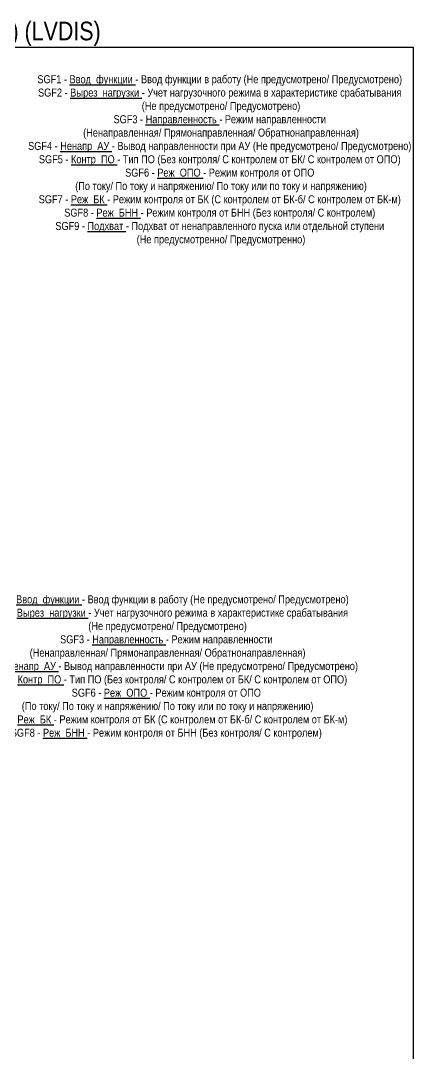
# Model space of a CAD drawing. Header units: millimetres. Extents: x -60 to 938, y -6 to 885.
# Drawn here: x 222.9 to 370, y 497.7 to 884.9 of the extents above; entities that cross this region are included whole.
import ezdxf

# ---------------------------------------------------------------- set-up
doc = ezdxf.new("R2010")
doc.units = ezdxf.units.MM
doc.styles.add('3.5_Gost_RD', font='ARIALN.TTF', dxfattribs={"height": 3.5})

msp = doc.modelspace()

# ---------------------------------------------------------------- linework, layer by layer
at = {"color": 3, "ltscale": 100}
msp.add_lwpolyline([(0, 875), (370, 875), (370, 0), (0, 0)], close=True, dxfattribs=at)

# ---------------------------------------------------------------- texts
at = {"color": 30, "ltscale": 100, "attachment_point": 5, "style": '3.5_Gost_RD'}
for s, insert, char_height, width in [('{\\C3;Дистанционная защита (ДЗ) (LVDIS)}', (185, 880), 7, 370), ('SGF1 - {\\LВвод_функции} - Ввод функции в работу (Не предусмотрено/ Предусмотрено)\\PSGF2 - {\\LВырез_нагрузки} - Учет нагрузочного режима в характеристике срабатывания \\P^I(Не предусмотрено/ Предусмотрено)\\PSGF3 - {\\LНаправленность} - Режим направленности \\P^I(Ненаправленная/ Прямонаправленная/ Обратнонаправленная)\\PSGF4 - {\\LНенапр_АУ} - Вывод направленности при АУ (Не предусмотрено/ Предусмотрено)\\PSGF5 - {\\LКонтр_ПО} - Тип ПО (Без контроля/ С контролем от БК/ С контролем от ОПО) \\PSGF6 - {\\LРеж_ОПО} - Режим контроля от ОПО \\P^I(По току/ По току и напряжению/ По току или по току и напряжению)\\PSGF7 - {\\LРеж_БК} - Режим контроля от БК (С контролем от БК-б/ С контролем от БК-м)\\PSGF8 - {\\LРеж_БНН} - Режим контроля от БНН (Без контроля/ С контролем)\\PSGF9 - {\\LПодхват} - Подхват от ненаправленного пуска или отдельной ступени \\P^I(Не предусмотренно/ Предусмотренно)', (297.5, 832.5), 3, 145), ('SGF1 - {\\LВвод_функции} - Ввод функции в работу (Не предусмотрено/ Предусмотрено)\\PSGF2 - {\\LВырез_нагрузки} - Учет нагрузочного режима в характеристике срабатывания \\P^I(Не предусмотрено/ Предусмотрено)\\PSGF3 - {\\LНаправленность} - Режим направленности \\P^I(Ненаправленная/ Прямонаправленная/ Обратнонаправленная)\\PSGF4 - {\\LНенапр_АУ} - Вывод направленности при АУ (Не предусмотрено/ Предусмотрено)\\PSGF5 - {\\LКонтр_ПО} - Тип ПО (Без контроля/ С контролем от БК/ С контролем от ОПО) \\PSGF6 - {\\LРеж_ОПО} - Режим контроля от ОПО \\P^I(По току/ По току и напряжению/ По току или по току и напряжению)\\PSGF7 - {\\LРеж_БК} - Режим контроля от БК (С контролем от БК-б/ С контролем от БК-м)\\PSGF8 - {\\LРеж_БНН} - Режим контроля от БНН (Без контроля/ С контролем)', (277.5, 642.5), 3, 145)]:
    msp.add_mtext(s, dxfattribs=dict(at, insert=insert, char_height=char_height, width=width))

doc.saveas('drawing.dxf')
